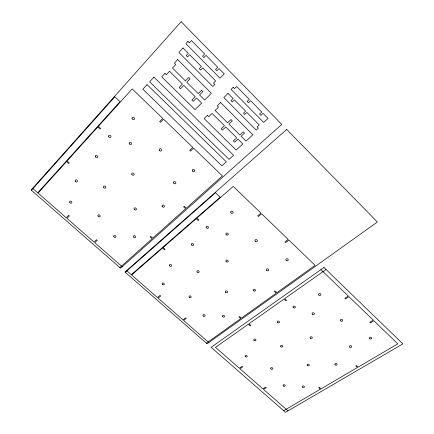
<?xml version="1.0" encoding="UTF-8"?>
<svg xmlns="http://www.w3.org/2000/svg" width="434" height="434" viewBox="0 0 434 434"><rect width="100%" height="100%" fill="white"/><g stroke="black" fill="none" stroke-linecap="round" stroke-linejoin="round"><path stroke-width="0.65" d="M31.432 190.293L114.847 96.787L120.006 101.702L37.731 192.799L32.626 188.334M119.871 267.561L152.15 238.711L150.131 236.888L150.734 236.346L152.757 238.168L185.649 208.77L183.577 206.844L184.228 206.258L186.3 208.19L222.392 175.933L193.602 148.157L190.466 151.157L189.674 150.397L192.81 147.392L163.558 119.176L160.493 122.328L159.674 121.542L162.739 118.39L132.186 88.916L98.399 126.299L100.65 128.393L100.037 129.066L97.786 126.972L67.102 160.922L69.294 162.896L68.729 163.515L66.543 161.54L38.04 193.07L66.212 217.727L68.615 215.253L69.369 215.915L66.966 218.383L94.032 242.069L96.494 239.709L97.232 240.355L94.769 242.714L122.236 266.753M125.285 272.297L215.541 192.739L220.217 197.193L131.312 274.695L126.636 270.604M206.427 343.191L240.767 318.583L238.917 316.918L239.557 316.457L241.407 318.127L276.274 293.145L274.386 291.388L275.075 290.889L276.968 292.652L315.079 265.342L288.925 240.111L285.605 242.644L284.883 241.955L288.203 239.416L261.664 213.816L258.393 216.479L257.655 215.769L260.926 213.099L233.242 186.398L196.9 218.058L198.946 219.967L198.284 220.537L196.239 218.633L163.103 247.499L165.099 249.3L164.491 249.832L162.49 248.031L131.594 274.944L157.412 297.534L160.005 295.418L160.699 296.031L158.106 298.142L182.936 319.869L185.573 317.851L186.251 318.447L183.609 320.46L208.841 342.534M326.032 269.498L284.682 298.619L286.559 300.366L285.86 300.854L283.988 299.107L248.926 323.797L250.765 325.457L250.12 325.907L248.281 324.252L215.492 347.346L239.308 368.2L242.047 366.383L242.687 366.947L239.948 368.759L262.874 388.831L265.651 387.101L266.275 387.649L263.498 389.379L288.013 410.846M283.7 410.705L320.341 389.244L318.637 387.708L319.305 387.312L321.014 388.853L357.426 367.527L355.69 365.905L356.412 365.482L358.148 367.104L397.821 343.864L373.88 320.748L370.414 322.901L369.757 322.267L373.218 320.113L348.958 296.688L345.529 298.955L344.851 298.304L348.28 296.037L320.91 269.617M181.157 21.7L31.123 190.021L120.603 268.207L281.78 124.428L181.157 21.7M147.061 84.625L142.846 89.225L221.888 165.853L226.342 161.822L147.061 84.625M153.907 77.154L149.621 81.831L229.049 159.37L233.573 155.274L153.907 77.154M187.976 41.414L185.898 43.677L219.967 78.169L224.232 73.872L219.034 68.588L216.902 70.764L215.557 69.391L217.684 67.216L206.025 55.362L203.915 57.581L202.548 56.192L204.658 53.968L191.459 40.546L189.365 42.82L187.976 41.414M182.985 47.973L178.895 52.433L212.768 86.464L214.857 84.359L213.523 83.019L215.622 80.898L202.732 67.894L200.649 70.058L199.298 68.697L201.376 66.527L189.68 54.722L187.613 56.935L186.246 55.552L188.302 53.339L182.985 47.973M164.931 73.384L161.736 76.84L195.05 109.634L201.615 103.064L196.526 98.019L193.238 101.344L191.92 100.037L195.197 96.706L183.777 85.389L180.522 88.786L179.182 87.462L182.437 84.06L169.51 71.252L166.287 74.724L164.931 73.384M177.69 59.588L174.397 63.147L175.765 64.514L172.493 68.04L185.443 80.914L188.747 77.458L190.092 78.804L186.788 82.248L198.235 93.625L201.566 90.245L202.895 91.569L199.564 94.943L204.664 100.015L211.38 93.294L177.69 59.588M233.21 87.305L231.067 89.409L263.644 122.393L268.022 118.401L263.058 113.35L260.867 115.368L259.575 114.061L261.762 112.037L250.613 100.699L248.443 102.76L247.136 101.437L249.306 99.37L236.687 86.54L234.534 88.65L233.21 87.305M228.029 93.418L223.808 97.558L256.217 130.119L258.366 128.16L257.085 126.874L259.239 124.905L246.913 112.466L244.771 114.478L243.474 113.176L245.611 111.158L234.425 99.869L232.304 101.925L230.991 100.601L233.112 98.545L228.029 93.418M207.452 115.379L204.159 118.601L236.123 150.066L242.866 143.936L237.978 139.097L234.61 142.2L233.34 140.947L236.709 137.838L225.751 126.983L222.403 130.151L221.123 128.882L224.465 125.708L212.074 113.426L208.754 116.665L207.452 115.379M220.591 102.511L217.201 105.836L218.508 107.138L215.139 110.426L227.562 122.773L230.959 119.551L232.25 120.842L228.848 124.053L239.828 134.963L243.246 131.811L244.526 133.081L241.103 136.227L245.997 141.093L252.886 134.828L220.591 102.511M286.673 129.43L125.003 272.047L207.099 343.782L377.363 222.013L286.673 129.43M323.938 267.474L211.141 347.309L285.523 412.3L402.877 343.891L323.938 267.474M169.607 265.803A1.172 0.922 27.6 0 0 171.544 265.971A1.172 0.922 27.6 0 0 170.41 264.425A1.172 0.922 27.6 0 0 169.607 265.803M286.131 260.362A1.231 1.02 15.7 0 0 288.192 260.172A1.231 1.02 15.7 0 0 286.793 258.724A1.231 1.02 15.7 0 0 286.131 260.362M222.609 316.695A1.134 0.873 20.9 0 0 224.503 316.733A1.134 0.873 20.9 0 0 223.304 315.35A1.134 0.873 20.9 0 0 222.609 316.695M230.942 212.806A1.259 1.069 24.9 0 0 233.042 212.763A1.259 1.069 24.9 0 0 231.723 211.125A1.259 1.069 24.9 0 0 230.942 212.806M226.13 261.588A1.199 0.977 22.6 0 0 228.132 261.583A1.199 0.977 22.6 0 0 226.868 260.069A1.199 0.977 22.6 0 0 226.13 261.588M253.521 290.737A1.177 0.939 18.7 0 0 255.469 290.585A1.177 0.939 18.7 0 0 254.102 289.212A1.177 0.939 18.7 0 0 253.521 290.737M189.235 297.263A1.139 0.884 24.4 0 0 191.117 297.285A1.139 0.884 24.4 0 0 189.88 295.874A1.139 0.884 24.4 0 0 189.235 297.263M225.588 292.272A1.161 0.917 21.4 0 0 227.53 292.288A1.161 0.917 21.4 0 0 226.304 290.851A1.161 0.917 21.4 0 0 225.588 292.272M255.214 241.196A1.237 1.036 20.2 0 0 257.302 241.174A1.237 1.036 20.2 0 0 256.027 239.59A1.237 1.036 20.2 0 0 255.214 241.196M191.578 244.933A1.204 0.977 27 0 0 193.586 245.091A1.204 0.977 27 0 0 192.441 243.479A1.204 0.977 27 0 0 191.578 244.933M266.655 270.431A1.21 0.987 17.8 0 0 268.668 270.257A1.21 0.987 17.8 0 0 267.279 268.836A1.21 0.987 17.8 0 0 266.655 270.431M162.327 284.297A1.145 0.884 27.1 0 0 164.22 284.471A1.145 0.884 27.1 0 0 163.103 282.973A1.145 0.884 27.1 0 0 162.327 284.297M226.109 234.615A1.231 1.025 24.1 0 0 228.165 234.593A1.231 1.025 24.1 0 0 226.868 233.009A1.231 1.025 24.1 0 0 226.109 234.615M197.117 272.037A1.172 0.933 24.9 0 0 199.076 272.205A1.172 0.933 24.9 0 0 197.969 270.659A1.172 0.933 24.9 0 0 197.117 272.037M203.183 315.947A1.128 0.863 22.5 0 0 205.049 315.979A1.128 0.863 22.5 0 0 203.844 314.607A1.128 0.863 22.5 0 0 203.183 315.947M206.269 227.725A1.231 1.02 26.7 0 0 208.325 227.877A1.231 1.02 26.7 0 0 207.175 226.206A1.231 1.02 26.7 0 0 206.269 227.725M75.261 181.152A1.259 0.982 39.8 0 0 77.252 181.792A1.259 0.982 39.8 0 0 76.427 179.909A1.259 0.982 39.8 0 0 75.261 181.152M192.398 170.969A1.297 1.118 33.5 0 0 194.551 171.284A1.297 1.118 33.5 0 0 193.504 169.39A1.297 1.118 33.5 0 0 192.398 170.969M133.542 237.002A1.199 0.944 32.1 0 0 135.5 237.317A1.199 0.944 32.1 0 0 134.469 235.657A1.199 0.944 32.1 0 0 133.542 237.002M132.055 118.569A1.362 1.145 44.6 0 0 134.171 119.431A1.362 1.145 44.6 0 0 133.558 117.272A1.362 1.145 44.6 0 0 132.055 118.569M131.865 174.43A1.28 1.047 37.9 0 0 133.938 174.918A1.28 1.047 37.9 0 0 133.005 173.014A1.28 1.047 37.9 0 0 131.865 174.43M162.224 206.53A1.242 1.02 32.6 0 0 164.269 206.85A1.242 1.02 32.6 0 0 163.233 205.076A1.242 1.02 32.6 0 0 162.224 206.53M98.03 216.078A1.215 0.944 35.8 0 0 99.988 216.55A1.215 0.944 35.8 0 0 99.06 214.797A1.215 0.944 35.8 0 0 98.03 216.078M134.204 209.21A1.231 0.993 34.4 0 0 136.211 209.693A1.231 0.993 34.4 0 0 135.316 207.897A1.231 0.993 34.4 0 0 134.204 209.21M159.37 150.251A1.318 1.118 39 0 0 161.513 150.744A1.318 1.118 39 0 0 160.596 148.748A1.318 1.118 39 0 0 159.37 150.251M95.42 156.723A1.297 1.042 41.4 0 0 97.471 157.379A1.297 1.042 41.4 0 0 96.657 155.405A1.297 1.042 41.4 0 0 95.42 156.723M173.622 183.072A1.275 1.074 33.9 0 0 175.727 183.387A1.275 1.074 33.9 0 0 174.68 181.537A1.275 1.074 33.9 0 0 173.622 183.072M69.711 202.325A1.226 0.944 38.2 0 0 71.659 202.955A1.226 0.944 38.2 0 0 70.845 201.148A1.226 0.944 38.2 0 0 69.711 202.325M129.261 143.687A1.324 1.101 41.5 0 0 131.366 144.359A1.324 1.101 41.5 0 0 130.585 142.314A1.324 1.101 41.5 0 0 129.261 143.687M103.645 187.363A1.253 0.998 38.1 0 0 105.657 187.846A1.253 0.998 38.1 0 0 104.713 186.002A1.253 0.998 38.1 0 0 103.645 187.363M113.903 236.796A1.194 0.928 33.4 0 0 115.84 237.11A1.194 0.928 33.4 0 0 114.788 235.461A1.194 0.928 33.4 0 0 113.903 236.796M108.581 136.536A1.329 1.09 43.2 0 0 110.648 137.383A1.329 1.09 43.2 0 0 110.014 135.305A1.329 1.09 43.2 0 0 108.581 136.536M254.058 340.413A1.123 0.852 17.7 0 0 255.914 340.31A1.123 0.852 17.7 0 0 254.617 339.046A1.123 0.852 17.7 0 0 254.058 340.413M369.784 338.786A1.199 0.917 7.5 0 0 371.732 338.352A1.199 0.917 7.5 0 0 370.159 337.234A1.199 0.917 7.5 0 0 369.784 338.786M302.634 387.209A1.101 0.797 13.5 0 0 304.435 387.009A1.101 0.797 13.5 0 0 303.068 385.897A1.101 0.797 13.5 0 0 302.634 387.209M318.871 295.087A1.21 0.971 11.7 0 0 320.878 294.767A1.21 0.971 11.7 0 0 319.381 293.476A1.21 0.971 11.7 0 0 318.871 295.087M310.375 338.222A1.161 0.89 12.8 0 0 312.279 337.961A1.161 0.89 12.8 0 0 310.842 336.757A1.161 0.89 12.8 0 0 310.375 338.222M335.26 364.896A1.145 0.857 10.9 0 0 337.099 364.511A1.145 0.857 10.9 0 0 335.563 363.448A1.145 0.857 10.9 0 0 335.26 364.896M270.979 368.895A1.101 0.814 16 0 0 272.807 368.819A1.101 0.814 16 0 0 271.548 367.603A1.101 0.814 16 0 0 270.979 368.895M307.473 365.509A1.128 0.841 13.1 0 0 309.323 365.282A1.128 0.841 13.1 0 0 307.923 364.126A1.128 0.841 13.1 0 0 307.473 365.509M340.771 320.997A1.199 0.939 9.8 0 0 342.697 320.542A1.199 0.939 9.8 0 0 341.097 319.408A1.199 0.939 9.8 0 0 340.771 320.997M277.462 322.473A1.156 0.901 15.8 0 0 279.393 322.353A1.156 0.901 15.8 0 0 278.075 321.041A1.156 0.901 15.8 0 0 277.462 322.473M349.793 347.195A1.177 0.895 9.4 0 0 351.692 346.777A1.177 0.895 9.4 0 0 350.129 345.681A1.177 0.895 9.4 0 0 349.793 347.195M245.373 356.677A1.101 0.819 18.1 0 0 247.185 356.591A1.101 0.819 18.1 0 0 245.904 355.359A1.101 0.819 18.1 0 0 245.373 356.677M312.431 314.276A1.188 0.933 12.5 0 0 314.384 313.983A1.188 0.933 12.5 0 0 312.914 312.735A1.188 0.933 12.5 0 0 312.431 314.276M280.901 346.788A1.128 0.857 15.3 0 0 282.74 346.538A1.128 0.857 15.3 0 0 281.313 345.366A1.128 0.857 15.3 0 0 280.901 346.788M283.424 386.01A1.09 0.792 14.9 0 0 285.192 385.81A1.09 0.792 14.9 0 0 283.825 384.703A1.09 0.792 14.9 0 0 283.424 386.01M293.411 307.69A1.183 0.933 14.4 0 0 295.342 307.391A1.183 0.933 14.4 0 0 293.861 306.138A1.183 0.933 14.4 0 0 293.411 307.69"/></g></svg>
